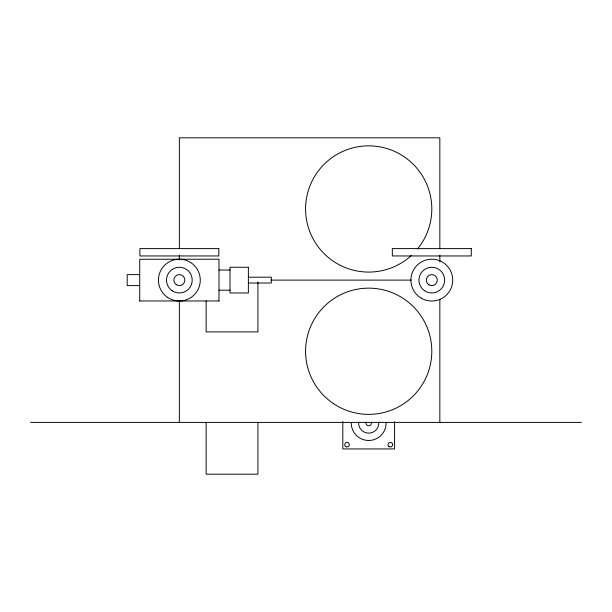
<?xml version="1.0" encoding="UTF-8"?>
<svg xmlns="http://www.w3.org/2000/svg" width="612" height="612" viewBox="0 0 612 612"><rect width="100%" height="100%" fill="white"/><g stroke="black" fill="none" stroke-linecap="round" stroke-linejoin="round"><path stroke-width="0.92" d="M218.997 270.03L230.013 270.03M139.628 274.62L127.197 274.62L127.197 285.605L139.628 285.605M248.373 277.198L271.323 277.198L271.323 283.019L248.373 283.027M270.955 280.112L411.218 280.112M218.997 290.195L230.013 290.195M139.72 300.974L218.997 300.974M30.6 422.402L581.4 422.402M439.837 248.602L439.837 137.822L179.354 137.822L179.354 248.602M439.837 255.28L439.837 261.967M439.837 299.214L439.837 422.402M394.579 421.637L394.579 448.933L342.804 448.933L342.804 421.637M257.92 281.994L257.92 331.888L206.145 331.888L206.145 300.821M257.92 422.402L257.92 474.178L206.145 474.178L206.145 422.402M218.997 301.02L218.997 259.205L139.72 259.251L139.72 301.02M179.354 255.28L179.354 260.062M179.354 301.119L179.354 422.402M378.752 422.142A10.098 10.098 0 0 1 368.692 433.143A10.098 10.098 0 0 1 358.64 422.142M386.134 423.045A17.442 17.442 0 0 1 368.692 440.487A17.442 17.442 0 0 1 351.25 423.045M371.255 422.035A2.754 2.754 0 0 1 368.692 425.799A2.754 2.754 0 0 1 366.137 422.035M411.371 255.464A63.113 63.113 0 0 1 307.813 225.591A63.113 63.113 0 0 1 381.819 147.232A63.113 63.113 0 0 1 417.552 248.916M218.828 248.61L139.88 248.61L139.88 255.954L218.828 255.954L218.828 248.61M471.278 248.61L392.33 248.61L392.33 255.954L471.278 255.954L471.278 248.61M248.373 267.26L230.013 267.26L230.013 292.964L248.373 292.964L248.373 267.26M333.318 403.522A63.113 63.113 0 0 0 431.644 355.763A63.113 63.113 0 0 0 341.121 294.487A63.113 63.113 0 0 0 333.318 403.522M345.734 446.561A2.295 2.295 0 0 0 349.345 444.893A2.295 2.295 0 0 0 346.094 442.598A2.295 2.295 0 0 0 345.734 446.561M389.01 446.561A2.295 2.295 0 0 0 392.613 444.893A2.295 2.295 0 0 0 389.37 442.598A2.295 2.295 0 0 0 389.01 446.561M429.05 284.886A5.508 5.508 0 0 0 437.312 280.112A5.508 5.508 0 0 0 429.05 275.339A5.508 5.508 0 0 0 429.05 284.886M424.606 290.754A12.852 12.852 0 0 0 444.626 281.03A12.852 12.852 0 0 0 426.189 268.553A12.852 12.852 0 0 0 424.606 290.754M421.354 298.22A20.907 20.907 0 0 0 452.719 280.112A20.907 20.907 0 0 0 421.354 262.005A20.907 20.907 0 0 0 421.354 298.22M167.634 297.432A20.907 20.907 0 0 0 200.216 281.604A20.907 20.907 0 0 0 170.22 261.301A20.907 20.907 0 0 0 167.634 297.432M176.271 284.672A5.508 5.508 0 0 0 184.847 280.503A5.508 5.508 0 0 0 176.952 275.155A5.508 5.508 0 0 0 176.271 284.672M172.156 290.754A12.852 12.852 0 0 0 192.176 281.03A12.852 12.852 0 0 0 173.739 268.553A12.852 12.852 0 0 0 172.156 290.754"/></g></svg>
